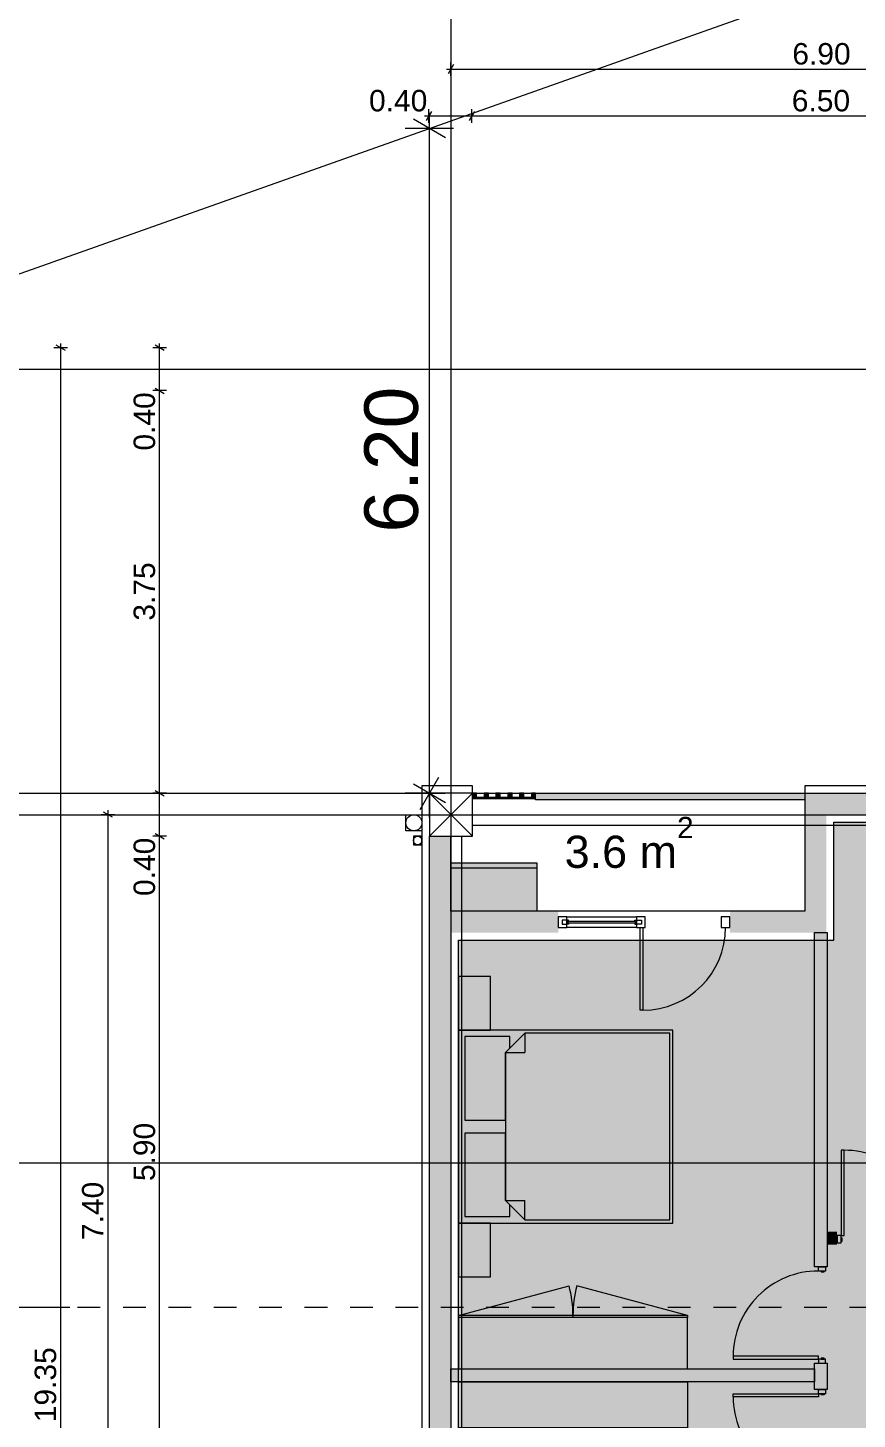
# Model space of a CAD drawing. Header units: millimetres. Extents: x 475159934 to 476245151, y 4620917055 to 4621447368.
# Drawn here: x 475229480 to 475237211, y 4621051035 to 4621064011 of the extents above; entities that cross this region are included whole.
import ezdxf

# ---------------------------------------------------------------- set-up
doc = ezdxf.new("R2010")
doc.units = ezdxf.units.MM
doc.header["$MEASUREMENT"] = 0
doc.linetypes.add('Dashed', pattern=[423.333333, 211.666667, -211.666667])
for name, color, linetype, lineweight in [('2D Drafting - General_Pen_No__1_Pen_No__7', 7, 'Continuous', 0), ('2D Drafting - General_Pen_No__250_Pen_No__7_Pen_No__250', 7, 'Continuous', 0), ('2D Drafting - General_Pen_No__250_Pen_No__7_Pen_No__7', 7, 'Continuous', 0), ('2D Drafting - General_Pen_No__7_Pen_No__7_Pen_No__7', 7, 'Continuous', 0), ('Doors_Pen_No__7_Pen_No__7_Pen_No__7', 7, 'Continuous', 0), ('G-Anno-Nplt_Pen_No__151', 151, 'Continuous', 0), ('G-Anno-Nplt_Pen_No__4', 7, 'Continuous', 0), ('G-Anno-Nplt_Pen_No__7', 7, 'Continuous', 0), ('gegmebi_Pen_No__7_Pen_No__7', 7, 'Continuous', 0), ('kar-panjara_Pen_No__7_Pen_No__7_Pen_No__7', 7, 'Continuous', 0), ('New_2D Drafting - General_Pen_No__250_Pen_No__7_Pen_No__255', 255, 'Continuous', 0), ('New_2D Drafting - General_Pen_No__30_Pen_No__9_Pen_No__9_Pen_No__255', 255, 'Continuous', 0), ('New_2D Drafting - General_Pen_No__30_Pen_No__9_Pen_No__9_Pen_No__7', 7, 'Continuous', 0), ('New_G-Anno-Nplt_Pen_No__255', 255, 'Continuous', 0), ('New_G-Anno-Nplt_Pen_No__4', 7, 'Continuous', 0), ('New_reg_nak_Pen_No__250', 7, 'Continuous', 0), ('New_reg_nak_Pen_No__7', 7, 'Continuous', 0), ('New_shenobebi_Pen_No__1', 1, 'Continuous', 0), ('New_ნავეთების კონტურები გრგ2_Pen_No__1', 1, 'Continuous', 0), ('zoma_Pen_No__1', 1, 'Continuous', 0), ('zoma_Pen_No__142', 142, 'Continuous', 0), ('zoma_Pen_No__5_Pen_No__5', 5, 'Continuous', 0)]:
    doc.layers.add(name, color=color, linetype=linetype, lineweight=lineweight)
doc.layers.add('New_Interior - Furniture', color=7, linetype='Continuous')
doc.layers.add('zoma', color=7, linetype='Continuous')
doc.layers.add('New_Interior - Furniture _Pen_No__252', color=7, linetype='Continuous', lineweight=0, true_color=0x666666)
doc.styles.add('GENERATED_STYLE_1', font='arial.ttf')
doc.styles.add('GENERATED_STYLE_3', font='arial.ttf')
doc.dimstyles.new('GENERATED_STYLE__10', dxfattribs={"dimtxt": 500, "dimasz": 228, "dimexe": 0.18, "dimexo": 3, "dimgap": 0, "dimtad": 1, "dimlfac": 0.001, "dimzin": 0, "dimdsep": 46, "dimtxsty": 'GENERATED_STYLE_3', "dimblk": 'ARROWHEAD_2', "dimblk1": 'ARROWHEAD_2', "dimblk2": 'ARROWHEAD_2', "dimcen": 0.09, "dimclrd": 1, "dimclre": 1, "dimclrt": 1, "dimadec": 0, "dimazin": 0, "dimtfac": 1, "dimtdec": 4, "dimtmove": 0, "dimatfit": 3, "dimfxl": 1, "dimtolj": 1, "dimtzin": 0, "dimarcsym": 0})
doc.dimstyles.new('GENERATED_STYLE__12', dxfattribs={"dimtxt": 500, "dimasz": 228, "dimexe": 0.18, "dimexo": 3, "dimgap": 0, "dimtad": 1, "dimtih": 1, "dimtoh": 1, "dimlfac": 0.001, "dimzin": 0, "dimdsep": 46, "dimtxsty": 'GENERATED_STYLE_3', "dimblk": 'ARROWHEAD_2', "dimblk1": 'ARROWHEAD_2', "dimblk2": 'ARROWHEAD_2', "dimcen": 0.09, "dimclrd": 1, "dimclre": 1, "dimclrt": 1, "dimadec": 0, "dimazin": 0, "dimtfac": 1, "dimtdec": 4, "dimtmove": 2, "dimatfit": 3, "dimfxl": 1, "dimtolj": 1, "dimtzin": 0, "dimarcsym": 0})
doc.dimstyles.new('GENERATED_STYLE__3', dxfattribs={"dimtxt": 200, "dimasz": 64.421331, "dimexe": 0.18, "dimexo": 3, "dimgap": 0, "dimtad": 1, "dimtih": 1, "dimtoh": 1, "dimlfac": 0.001, "dimzin": 0, "dimdsep": 46, "dimtxsty": 'GENERATED_STYLE_3', "dimblk": 'ARROWHEAD_2', "dimblk1": 'ARROWHEAD_2', "dimblk2": 'ARROWHEAD_2', "dimcen": 0.09, "dimclrd": 142, "dimclre": 142, "dimclrt": 142, "dimadec": 0, "dimazin": 0, "dimtfac": 1, "dimtdec": 4, "dimtmove": 0, "dimatfit": 3, "dimfxl": 1, "dimtolj": 1, "dimtzin": 0, "dimarcsym": 0})
doc.dimstyles.new('GENERATED_STYLE__6', dxfattribs={"dimtxt": 200, "dimasz": 64.421331, "dimexe": 0.18, "dimexo": 3, "dimgap": 0, "dimtad": 1, "dimlfac": 0.001, "dimzin": 0, "dimdsep": 46, "dimtxsty": 'GENERATED_STYLE_3', "dimblk": 'ARROWHEAD_2', "dimblk1": 'ARROWHEAD_2', "dimblk2": 'ARROWHEAD_2', "dimcen": 0.09, "dimclrd": 142, "dimclre": 142, "dimclrt": 142, "dimadec": 0, "dimazin": 0, "dimtfac": 1, "dimtdec": 4, "dimtmove": 0, "dimatfit": 3, "dimfxl": 1, "dimtolj": 1, "dimtzin": 0, "dimarcsym": 0})

# ---------------------------------------------------------------- blocks, each defined once
blk = doc.blocks.new('Bed Layout 23_4')
at = {"layer": 'New_Interior - Furniture _Pen_No__252', "color": 251, "linetype": 'Continuous', "lineweight": 0, "true_color": 0x666666}
for p, q in [((-900, 0), (-1400, 0)), ((-1400, 0), (-1400, -300)), ((-900, -300), (-900, 0)), ((900, 0), (-900, 0)), ((-900, 0), (-900, -2000)), ((1400, 0), (900, 0)), ((900, 0), (900, -300)), ((900, -2000), (900, 0)), ((1400, -300), (1400, 0)), ((-1400, -300), (-900, -300)), ((900, -300), (1400, -300)), ((-690, -440), (-870, -620)), ((0, -440), (-690, -440)), ((-690, -440), (-690, -620)), ((690, -440), (0, -440)), ((870, -620), (690, -440)), ((690, -440), (690, -620)), ((-870, -620), (-870, -1970)), ((-870, -620), (-690, -620)), ((870, -620), (690, -620)), ((870, -1970), (870, -620)), ((-900, -2000), (900, -2000)), ((-870, -1970), (0, -1970)), ((0, -1970), (870, -1970))]:
    blk.add_line(p, q, dxfattribs=at)
at = {"layer": 'New_Interior - Furniture _Pen_No__252', "color": 251, "linetype": 'Continuous', "lineweight": 0, "true_color": 0x666666, "flags": 128}
for points in [[(-60, -440), (-60, -60), (-840, -60), (-840, -480), (-730, -480), (-690, -440)], [(690, -440), (730, -480), (840, -480), (840, -60), (60, -60), (60, -440)]]:
    blk.add_lwpolyline(points, close=True, dxfattribs=at)
blk = doc.blocks.new('Wardrobe 01 26')
at = {"layer": 'New_Interior - Furniture _Pen_No__252', "color": 251, "linetype": 'Continuous', "lineweight": 0, "true_color": 0x666666}
for p, q in [((0, 20), (2136, 20)), ((0, 0), (0, 20)), ((0, 0), (1032, -276)), ((1068, 0), (1068, 20)), ((2136, 0), (1104, -276))]:
    blk.add_line(p, q, dxfattribs=at)
at = {"layer": 'New_Interior - Furniture _Pen_No__252', "color": 251, "linetype": 'Continuous', "lineweight": 0, "true_color": 0x666666, "flags": 128}
blk.add_lwpolyline([(0, 0), (2136, 0), (2136, 500), (0, 500)], close=True, dxfattribs=at)
at = {"layer": 'New_Interior - Furniture _Pen_No__252', "color": 251, "linetype": 'Continuous', "lineweight": 0, "true_color": 0x666666}
for centre, start, end in [((0, 0), 345, 0), ((2136, 0), 180, 195)]:
    blk.add_arc(centre, 1068, start, end, dxfattribs=at)
blk = doc.blocks.new('Wardrobe 01 26_8')
at = {"layer": 'New_Interior - Furniture _Pen_No__252', "color": 251, "linetype": 'Continuous', "lineweight": 0, "true_color": 0x666666}
for p, q in [((0, 20), (2136, 20)), ((0, 0), (0, 20)), ((0, 0), (1032, -276)), ((1068, 0), (1068, 20)), ((2136, 0), (1104, -276))]:
    blk.add_line(p, q, dxfattribs=at)
at = {"layer": 'New_Interior - Furniture _Pen_No__252', "color": 251, "linetype": 'Continuous', "lineweight": 0, "true_color": 0x666666, "flags": 128}
blk.add_lwpolyline([(0, 0), (2136, 0), (2136, 450), (0, 450)], close=True, dxfattribs=at)
at = {"layer": 'New_Interior - Furniture _Pen_No__252', "color": 251, "linetype": 'Continuous', "lineweight": 0, "true_color": 0x666666}
for centre, start, end in [((0, 0), 345, 0), ((2136, 0), 180, 195)]:
    blk.add_arc(centre, 1068, start, end, dxfattribs=at)
blk = doc.blocks.new('*D385', base_point=(475826096, 4621095193))
at = {"layer": 'zoma_Pen_No__1', "color": 1, "linetype": 'Continuous', "lineweight": 0, "transparency": 16777216}
for p, q in [((475225402, 4621057022), (475225229, 4621056722)), ((475225315, 4621056647), (475225315, 4621057097)), ((475233138, 4621056722), (475233311, 4621057022)), ((475233224, 4621056647), (475233224, 4621057097)), ((475225168, 4621056872), (475225315, 4621056872)), ((475225315, 4621056872), (475233224, 4621056872)), ((475233224, 4621056872), (475233371, 4621056872))]:
    blk.add_line(p, q, dxfattribs=at)
at = {"layer": 'zoma_Pen_No__1', "color": 1, "lineweight": 0, "transparency": 16777216, "insert": (475227058, 4621056972), "char_height": 500, "attachment_point": 7, "style": 'GENERATED_STYLE_3'}
blk.add_mtext('\\A1;{\\pql;\\fArial|b0|i0|c204|p0;\\W1.000000;17.49}', dxfattribs=at)
blk = doc.blocks.new('ARROWHEAD_2')
at = {"color": 0, "linetype": 'Continuous', "lineweight": 0}
for p, q in [((-0.378, -0.655), (0.378, 0.655)), ((0, 0), (-1, 0))]:
    blk.add_line(p, q, dxfattribs=at)
blk = doc.blocks.new('*D386', base_point=(475826096, 4621095193))
at = {"layer": 'zoma_Pen_No__1', "color": 1, "linetype": 'Continuous', "lineweight": 0, "transparency": 16777216}
for p, q in [((475233374, 4621062985), (475233074, 4621063158)), ((475233224, 4621063071), (475233224, 4621063218)), ((475233449, 4621063071), (475232999, 4621063071)), ((475233224, 4621056872), (475233224, 4621063071)), ((475233449, 4621056872), (475232999, 4621056872)), ((475233074, 4621056959), (475233374, 4621056785)), ((475233224, 4621056725), (475233224, 4621056872))]:
    blk.add_line(p, q, dxfattribs=at)
at = {"layer": 'zoma_Pen_No__1', "color": 1, "lineweight": 0, "transparency": 16777216, "insert": (475233124, 4621059304), "char_height": 500, "attachment_point": 7, "rotation": 90, "style": 'GENERATED_STYLE_3'}
blk.add_mtext('\\A1;{\\pql;\\fArial|b0|i0|c204|p0;\\W1.000000;6.20}', dxfattribs=at)
blk = doc.blocks.new('*D388', base_point=(475826096, 4621095193))
at = {"layer": 'zoma_Pen_No__1', "color": 1, "linetype": 'Continuous', "lineweight": 0, "transparency": 16777216}
for p, q in [((475225402, 4621041822), (475225229, 4621041522)), ((475225315, 4621041447), (475225315, 4621041897)), ((475233138, 4621041522), (475233311, 4621041822)), ((475233224, 4621041447), (475233224, 4621041897)), ((475225168, 4621041672), (475225315, 4621041672)), ((475225315, 4621041672), (475233224, 4621041672)), ((475233224, 4621041672), (475233371, 4621041672))]:
    blk.add_line(p, q, dxfattribs=at)
at = {"layer": 'zoma_Pen_No__1', "color": 1, "lineweight": 0, "transparency": 16777216, "insert": (475227058, 4621041772), "char_height": 500, "attachment_point": 7, "style": 'GENERATED_STYLE_3'}
blk.add_mtext('\\A1;{\\pql;\\fArial|b0|i0|c204|p0;\\W1.000000;46.52}', dxfattribs=at)
blk = doc.blocks.new('*D679', base_point=(475826096, 4621095193))
at = {"layer": 'zoma_Pen_No__142', "color": 142, "linetype": 'Continuous', "lineweight": 0, "transparency": 16777216}
for p, q in [((475230292, 4621056672), (475230165, 4621056672)), ((475230271, 4621056648), (475230186, 4621056697)), ((475230228, 4621049272), (475230228, 4621056672)), ((475230292, 4621049272), (475230165, 4621049272)), ((475230186, 4621049297), (475230271, 4621049248))]:
    blk.add_line(p, q, dxfattribs=at)
at = {"layer": 'zoma_Pen_No__142', "color": 142, "lineweight": 0, "transparency": 16777216, "insert": (475230188, 4621052705), "char_height": 200, "attachment_point": 7, "rotation": 90, "style": 'GENERATED_STYLE_3'}
blk.add_mtext('\\A1;{\\pql;\\fArial|b0|i0|c204|p0;\\W1.000000;7.40}', dxfattribs=at)
blk = doc.blocks.new('*D680', base_point=(475826096, 4621095193))
at = {"layer": 'zoma_Pen_No__142', "color": 142, "linetype": 'Continuous', "lineweight": 0, "transparency": 16777216}
for p, q in [((475230292, 4621056672), (475230165, 4621056672)), ((475230271, 4621056648), (475230186, 4621056697)), ((475230228, 4621056672), (475230228, 4621056714))]:
    blk.add_line(p, q, dxfattribs=at)
blk = doc.blocks.new('*D681', base_point=(475826096, 4621095193))
at = {"layer": 'zoma_Pen_No__142', "color": 142, "linetype": 'Continuous', "lineweight": 0, "transparency": 16777216}
for p, q in [((475229851, 4621061027), (475229724, 4621061027)), ((475229830, 4621061002), (475229745, 4621061051)), ((475229787, 4621061027), (475229787, 4621061068)), ((475229787, 4621041672), (475229787, 4621061027)), ((475229745, 4621041697), (475229830, 4621041648)), ((475229851, 4621041672), (475229724, 4621041672)), ((475229787, 4621041631), (475229787, 4621041672))]:
    blk.add_line(p, q, dxfattribs=at)
at = {"layer": 'zoma_Pen_No__142', "color": 142, "lineweight": 0, "transparency": 16777216, "insert": (475229747, 4621051006), "char_height": 200, "attachment_point": 7, "rotation": 90, "style": 'GENERATED_STYLE_3'}
blk.add_mtext('\\A1;{\\pql;\\fArial|b0|i0|c204|p0;\\W1.000000;19.35}', dxfattribs=at)
blk = doc.blocks.new('*D689', base_point=(475826096, 4621095193))
at = {"layer": 'zoma_Pen_No__142', "color": 142, "linetype": 'Continuous', "lineweight": 0, "transparency": 16777216}
for p, q in [((475230667, 4621056497), (475230752, 4621056448)), ((475230773, 4621056472), (475230646, 4621056472)), ((475230709, 4621050572), (475230709, 4621056472)), ((475230773, 4621050572), (475230646, 4621050572)), ((475230667, 4621050597), (475230752, 4621050548))]:
    blk.add_line(p, q, dxfattribs=at)
at = {"layer": 'zoma_Pen_No__142', "color": 142, "lineweight": 0, "transparency": 16777216, "char_height": 200, "attachment_point": 7, "rotation": 90, "style": 'GENERATED_STYLE_3'}
for s, insert in [('\\A1;{\\pql;\\fArial|b0|i0|c204|p0;\\W1.000000;0.40}', (475230669, 4621055914)), ('\\A1;{\\pql;\\fArial|b0|i0|c204|p0;\\W1.000000;5.90}', (475230669, 4621053255))]:
    blk.add_mtext(s, dxfattribs=dict(at, insert=insert))
blk = doc.blocks.new('*D690', base_point=(475826096, 4621095193))
at = {"layer": 'zoma_Pen_No__142', "color": 142, "linetype": 'Continuous', "lineweight": 0, "transparency": 16777216}
for p, q in [((475230773, 4621056872), (475230646, 4621056872)), ((475230667, 4621056897), (475230752, 4621056848)), ((475230709, 4621056472), (475230709, 4621056872)), ((475230667, 4621056497), (475230752, 4621056448)), ((475230773, 4621056472), (475230646, 4621056472))]:
    blk.add_line(p, q, dxfattribs=at)
blk = doc.blocks.new('*D691', base_point=(475826096, 4621095193))
at = {"layer": 'zoma_Pen_No__142', "color": 142, "linetype": 'Continuous', "lineweight": 0, "transparency": 16777216}
for p, q in [((475230667, 4621060651), (475230752, 4621060602)), ((475230773, 4621060627), (475230646, 4621060627)), ((475230709, 4621056872), (475230709, 4621060627)), ((475230773, 4621056872), (475230646, 4621056872)), ((475230667, 4621056897), (475230752, 4621056848))]:
    blk.add_line(p, q, dxfattribs=at)
at = {"layer": 'zoma_Pen_No__142', "color": 142, "lineweight": 0, "transparency": 16777216, "char_height": 200, "attachment_point": 7, "rotation": 90, "style": 'GENERATED_STYLE_3'}
for s, insert in [('\\A1;{\\pql;\\fArial|b0|i0|c204|p0;\\W1.000000;0.40}', (475230669, 4621060068)), ('\\A1;{\\pql;\\fArial|b0|i0|c204|p0;\\W1.000000;3.75}', (475230669, 4621058482))]:
    blk.add_mtext(s, dxfattribs=dict(at, insert=insert))
blk = doc.blocks.new('*D692', base_point=(475826096, 4621095193))
at = {"layer": 'zoma_Pen_No__142', "color": 142, "linetype": 'Continuous', "lineweight": 0, "transparency": 16777216}
for p, q in [((475230773, 4621061027), (475230646, 4621061027)), ((475230752, 4621061002), (475230667, 4621061051)), ((475230709, 4621061027), (475230709, 4621061068)), ((475230709, 4621060627), (475230709, 4621061027)), ((475230667, 4621060651), (475230752, 4621060602)), ((475230773, 4621060627), (475230646, 4621060627))]:
    blk.add_line(p, q, dxfattribs=at)
blk = doc.blocks.new('*D693', base_point=(475826096, 4621095193))
at = {"layer": 'zoma_Pen_No__142', "color": 142, "linetype": 'Continuous', "lineweight": 0, "transparency": 16777216}
for p, q in [((475233383, 4621063626), (475233424, 4621063626)), ((475233449, 4621063668), (475233400, 4621063583)), ((475233424, 4621063562), (475233424, 4621063689)), ((475233424, 4621063626), (475240324, 4621063626)), ((475240349, 4621063668), (475240300, 4621063583)), ((475240324, 4621063562), (475240324, 4621063689))]:
    blk.add_line(p, q, dxfattribs=at)
at = {"layer": 'zoma_Pen_No__142', "color": 142, "lineweight": 0, "transparency": 16777216, "insert": (475236607, 4621063666), "char_height": 200, "attachment_point": 7, "style": 'GENERATED_STYLE_3'}
blk.add_mtext('\\A1;{\\pql;\\fArial|b0|i0|c204|p0;\\W1.000000;6.90}', dxfattribs=at)
blk = doc.blocks.new('*D731', base_point=(475826096, 4621095193))
at = {"layer": 'zoma_Pen_No__142', "color": 142, "linetype": 'Continuous', "lineweight": 0, "transparency": 16777216}
for p, q in [((475300055, 4621061027), (475299928, 4621061027)), ((475300034, 4621061002), (475299949, 4621061051)), ((475299992, 4621061027), (475299992, 4621061068)), ((475299992, 4621041672), (475299992, 4621061027)), ((475299949, 4621041697), (475300034, 4621041648)), ((475300055, 4621041672), (475299928, 4621041672)), ((475299992, 4621041631), (475299992, 4621041672))]:
    blk.add_line(p, q, dxfattribs=at)
at = {"layer": 'zoma_Pen_No__142', "color": 142, "lineweight": 0, "transparency": 16777216, "insert": (475299952, 4621051006), "char_height": 200, "attachment_point": 7, "rotation": 90, "style": 'GENERATED_STYLE_3'}
blk.add_mtext('\\A1;{\\pql;\\fArial|b0|i0|c204|p0;\\W1.000000;19.35}', dxfattribs=at)
blk = doc.blocks.new('*D746', base_point=(475826096, 4621095193))
at = {"layer": 'zoma_Pen_No__142', "color": 142, "linetype": 'Continuous', "lineweight": 0, "transparency": 16777216}
for p, q in [((475233244, 4621063232), (475233195, 4621063147)), ((475233219, 4621063126), (475233219, 4621063253)), ((475233644, 4621063232), (475233595, 4621063147)), ((475233619, 4621063126), (475233619, 4621063253)), ((475233178, 4621063189), (475233219, 4621063189)), ((475233219, 4621063189), (475233619, 4621063189))]:
    blk.add_line(p, q, dxfattribs=at)
at = {"layer": 'zoma_Pen_No__142', "color": 142, "lineweight": 0, "transparency": 16777216, "insert": (475232661, 4621063229), "char_height": 200, "attachment_point": 7, "style": 'GENERATED_STYLE_3'}
blk.add_mtext('\\A1;{\\pql;\\fArial|b0|i0|c204|p0;\\W1.000000;0.40}', dxfattribs=at)
blk = doc.blocks.new('*D747', base_point=(475826096, 4621095193))
at = {"layer": 'zoma_Pen_No__142', "color": 142, "linetype": 'Continuous', "lineweight": 0, "transparency": 16777216}
for p, q in [((475233644, 4621063232), (475233595, 4621063147)), ((475233619, 4621063126), (475233619, 4621063253)), ((475240144, 4621063232), (475240095, 4621063147)), ((475240119, 4621063126), (475240119, 4621063253)), ((475233619, 4621063189), (475240119, 4621063189))]:
    blk.add_line(p, q, dxfattribs=at)
at = {"layer": 'zoma_Pen_No__142', "color": 142, "lineweight": 0, "transparency": 16777216, "char_height": 200, "attachment_point": 7, "style": 'GENERATED_STYLE_3'}
for s, insert in [('\\A1;{\\pql;\\fArial|b0|i0|c204|p0;\\W1.000000;6.50}', (475236602, 4621063229)), ('\\A1;{\\pql;\\fArial|b0|i0|c204|p0;\\W1.000000;0.40}', (475239561, 4621063229))]:
    blk.add_mtext(s, dxfattribs=dict(at, insert=insert))

msp = doc.modelspace()

# ---------------------------------------------------------------- hatches: boundary and pattern name
at = {"layer": '2D Drafting - General_Pen_No__250_Pen_No__7_Pen_No__7', "linetype": 'Continuous', "lineweight": 0}
for points in [[(475236724.814, 4621056671.881), (475237623.852, 4621056671.881), (475237623.852, 4621056871.881), (475236724.814, 4621056871.881)], [(475233624.343, 4621056822.054), (475234214.343, 4621056822.054), (475234214.343, 4621056832.054), (475233624.343, 4621056832.054)], [(475236724.814, 4621055772.057), (475236724.814, 4621056671.892), (475236924.814, 4621056671.892), (475236924.814, 4621055772.057)], [(475233424.343, 4621056472.054), (475233424.343, 4621050572.054), (475233224.343, 4621050572.054), (475233224.343, 4621056472.054)], [(475233424.632, 4621055572.054), (475234424.979, 4621055572.054), (475234424.979, 4621055772.054), (475233424.632, 4621055772.054)], [(475236024.979, 4621055572.054), (475236924.814, 4621055572.054), (475236924.814, 4621055772.054), (475236024.979, 4621055772.054)], [(475236932.491, 4621052455.988), (475236812.491, 4621052455.988), (475236812.491, 4621055572.054), (475236932.491, 4621055572.054)], [(475237024.253, 4621052782.914), (475236932.491, 4621052782.914), (475236932.491, 4621052662.914), (475237024.253, 4621052662.914)], [(475236812.491, 4621051311.435), (475236812.491, 4621051555.986), (475236932.491, 4621051555.986), (475236932.491, 4621051311.435)], [(475233424.343, 4621051502.942), (475236812.491, 4621051502.942), (475236812.491, 4621051382.942), (475233424.343, 4621051382.942)]]:
    msp.add_hatch(color=7, dxfattribs=at).paths.add_polyline_path(points)
at = {"layer": 'G-Anno-Nplt_Pen_No__151', "linetype": 'Continuous', "lineweight": 0, "true_color": 0x1f2f3f}
msp.add_hatch(color=169, dxfattribs=at).paths.add_polyline_path([(475233494.343, 4621048411.866), (475233894.343, 4621048411.866), (475233894.343, 4621049242.054), (475233694.343, 4621049242.054), (475233694.343, 4621049542.054), (475233494.343, 4621049542.054), (475233494.343, 4621055502.054), (475236994.814, 4621055502.054), (475236994.814, 4621056602.054), (475240054.343, 4621056602.054), (475240054.343, 4621056402.054), (475240054.343, 4621052662.914), (475240124.343, 4621052662.914), (475240124.343, 4621051782.429), (475239724.343, 4621051782.429), (475239724.343, 4621051022.411), (475240254.343, 4621051022.411), (475240254.343, 4621049472.054), (475240124.343, 4621049472.054), (475240124.343, 4621049372.054), (475239534.155, 4621049372.054), (475239534.155, 4621048872.054), (475240324.343, 4621048872.054), (475240324.343, 4621046666.224), (475240254.343, 4621046666.224), (475240254.343, 4621042142.054), (475240054.343, 4621042142.054), (475240054.343, 4621041942.06), (475236794.343, 4621041942.06), (475236794.343, 4621044242.06), (475233494.343, 4621044242.06)])
at = {"layer": 'New_2D Drafting - General_Pen_No__250_Pen_No__7_Pen_No__255', "linetype": 'Continuous', "lineweight": 0}
msp.add_hatch(color=255, dxfattribs=at).paths.add_polyline_path([(475234224.343, 4621055772.027), (475234224.343, 4621056222.027), (475233424.343, 4621056222.027), (475233424.343, 4621055772.027)])
at = {"layer": 'New_2D Drafting - General_Pen_No__30_Pen_No__9_Pen_No__9_Pen_No__255', "linetype": 'Continuous', "lineweight": 0}
for points in [[(475233624.343, 4621056872.054), (475233624.343, 4621056832.054), (475233664.343, 4621056832.054), (475233664.343, 4621056872.054)], [(475233734.343, 4621056872.054), (475233734.343, 4621056832.054), (475233774.343, 4621056832.054), (475233774.343, 4621056872.054)], [(475233844.343, 4621056872.054), (475233844.343, 4621056832.054), (475233884.343, 4621056832.054), (475233884.343, 4621056872.054)], [(475233954.343, 4621056872.054), (475233954.343, 4621056832.054), (475233994.343, 4621056832.054), (475233994.343, 4621056872.054)], [(475234064.343, 4621056872.054), (475234064.343, 4621056832.054), (475234104.343, 4621056832.054), (475234104.343, 4621056872.054)], [(475234174.343, 4621056872.054), (475234174.343, 4621056832.054), (475234214.343, 4621056832.054), (475234214.343, 4621056872.054)]]:
    msp.add_hatch(color=255, dxfattribs=at).paths.add_polyline_path(points)
at = {"layer": 'New_G-Anno-Nplt_Pen_No__255', "linetype": 'Continuous', "lineweight": 0}
msp.add_hatch(color=255, dxfattribs=at).paths.add_polyline_path([(475234214.343, 4621056872.054), (475236724.689, 4621056872.054), (475236724.689, 4621056812.054), (475234214.343, 4621056812.054)])

# ---------------------------------------------------------------- linework, layer by layer
at = {"layer": '2D Drafting - General_Pen_No__1_Pen_No__7', "color": 7, "linetype": 'Continuous', "lineweight": 0}
for p, q in [((475233224.343, 4621056472.054), (475233624.343, 4621056872.054)), ((475233624.343, 4621056472.054), (475233224.343, 4621056872.054))]:
    msp.add_line(p, q, dxfattribs=at)
at = {"layer": '2D Drafting - General_Pen_No__1_Pen_No__7', "color": 7, "linetype": 'Continuous', "lineweight": 0, "flags": 128}
for points in [[(475233224.343, 4621056472.054), (475233624.343, 4621056472.054), (475233624.343, 4621056872.054), (475233224.343, 4621056872.054)], [(475240124.343, 4621056572.054), (475233624.343, 4621056572.054), (475233624.343, 4621056872.054), (475240124.343, 4621056872.054)], [(475233224.343, 4621049472.054), (475233224.343, 4621056472.054), (475233524.343, 4621056472.054), (475233524.343, 4621049472.054)]]:
    msp.add_lwpolyline(points, close=True, dxfattribs=at)
at = {"layer": '2D Drafting - General_Pen_No__1_Pen_No__7', "color": 7, "linetype": 'Continuous', "lineweight": 0}
for centre, radius in [((475233079.351, 4621056597.054), 75), ((475233114.351, 4621056432.054), 40)]:
    msp.add_circle(centre, radius, dxfattribs=at)
at = {"layer": '2D Drafting - General_Pen_No__250_Pen_No__7_Pen_No__250', "color": 7, "linetype": 'Continuous', "lineweight": 0, "flags": 128}
for points in [[(475233624.343, 4621056822.054), (475234214.343, 4621056822.054), (475234214.343, 4621056832.054), (475233624.343, 4621056832.054)], [(475236932.491, 4621052455.988), (475236812.491, 4621052455.988), (475236812.491, 4621055572.054), (475236932.491, 4621055572.054)], [(475236812.491, 4621051311.435), (475236812.491, 4621051555.986), (475236932.491, 4621051555.986), (475236932.491, 4621051311.435)], [(475233424.343, 4621051502.942), (475236812.491, 4621051502.942), (475236812.491, 4621051382.942), (475233424.343, 4621051382.942)]]:
    msp.add_lwpolyline(points, close=True, dxfattribs=at)
at = {"layer": '2D Drafting - General_Pen_No__7_Pen_No__7_Pen_No__7', "color": 7, "linetype": 'Continuous', "lineweight": 0, "flags": 128}
msp.add_lwpolyline([(475234504.979, 4621055719.873), (475235154.979, 4621055719.844), (475235154.975, 4621055619.905), (475234504.975, 4621055619.934)], close=True, dxfattribs=at)
at = {"layer": '2D Drafting - General_Pen_No__7_Pen_No__7_Pen_No__7', "color": 7, "linetype": 'Continuous', "lineweight": 0}
for centre, radius, start, end in [((475235214.663, 4621055619.892), 770.311, 269.9974687, 359.994289), ((475237090.431, 4621052748.395), 794.311, 359.9998025, 90.001484), ((475236849.489, 4621051622.164), 794.311, 89.9998025, 180.001484), ((475236849.486, 4621051244.081), 794.311, 180, 270.0016827)]:
    msp.add_arc(centre, radius, start, end, dxfattribs=at)
at = {"layer": 'Doors_Pen_No__7_Pen_No__7_Pen_No__7', "color": 7, "linetype": 'Continuous', "lineweight": 0, "flags": 128}
for points in [[(475235187.997, 4621055619.893), (475235214.663, 4621055619.892), (475235214.629, 4621054849.581), (475235187.963, 4621054849.582)], [(475237063.764, 4621052748.394), (475237090.431, 4621052748.395), (475237090.411, 4621053542.706), (475237063.744, 4621053542.705)], [(475237024.255, 4621052680.66), (475237063.766, 4621052680.661), (475237063.764, 4621052748.394), (475237024.253, 4621052748.393)], [(475237063.766, 4621052695.061), (475237072.655, 4621052695.061), (475237072.654, 4621052721.728), (475237063.765, 4621052721.728)], [(475236917.224, 4621052455.988), (475236917.225, 4621052416.477), (475236849.492, 4621052416.475), (475236849.491, 4621052455.986)], [(475236902.825, 4621052407.587), (475236902.825, 4621052416.476), (475236876.158, 4621052416.476), (475236876.159, 4621052407.587)], [(475236849.49, 4621051595.497), (475236849.489, 4621051622.164), (475236055.178, 4621051622.143), (475236055.179, 4621051595.476)], [(475236917.224, 4621051555.988), (475236917.223, 4621051595.499), (475236849.49, 4621051595.497), (475236849.491, 4621051555.986)], [(475236902.823, 4621051595.498), (475236902.823, 4621051604.387), (475236876.156, 4621051604.387), (475236876.156, 4621051595.498)], [(475236917.219, 4621051310.258), (475236917.219, 4621051270.747), (475236849.486, 4621051270.747), (475236849.486, 4621051310.258)], [(475236849.486, 4621051270.747), (475236849.486, 4621051244.081), (475236055.175, 4621051244.081), (475236055.175, 4621051270.747)], [(475236902.819, 4621051270.747), (475236902.819, 4621051261.858), (475236876.153, 4621051261.858), (475236876.153, 4621051270.747)]]:
    msp.add_lwpolyline(points, close=True, dxfattribs=at)
at = {"layer": 'G-Anno-Nplt_Pen_No__4', "color": 7, "linetype": 'Continuous', "lineweight": 0, "flags": 128}
msp.add_lwpolyline([(475233624.343, 4621056472.054), (475233624.343, 4621056872.054), (475236724.689, 4621056872.054), (475236724.689, 4621055772.057), (475233424.343, 4621055772.027), (475233424.343, 4621056472.054)], close=True, dxfattribs=at)
msp.add_lwpolyline([(475233494.343, 4621049542.054), (475233494.343, 4621055502.054), (475236994.814, 4621055502.054), (475236994.814, 4621056602.054), (475240054.343, 4621056602.054), (475240054.343, 4621056402.054), (475240054.343, 4621052662.914), (475240124.343, 4621052662.914), (475240124.343, 4621051782.429), (475239724.343, 4621051782.429), (475239724.343, 4621051022.411)], dxfattribs=at)
at = {"layer": 'gegmebi_Pen_No__7_Pen_No__7', "color": 7, "linetype": 'Continuous', "lineweight": 0}
for p, q in [((475233004.351, 4621056522.054), (475233004.351, 4621056672.054)), ((475233004.351, 4621056672.054), (475233154.351, 4621056672.054)), ((475233154.351, 4621056672.054), (475233154.351, 4621056522.054)), ((475233154.351, 4621056522.054), (475233004.351, 4621056522.054)), ((475233074.351, 4621056472.054), (475233074.351, 4621056392.054)), ((475233154.351, 4621056472.054), (475233074.351, 4621056472.054)), ((475233074.351, 4621056392.054), (475233154.351, 4621056392.054)), ((475233154.351, 4621056392.054), (475233154.351, 4621056472.054))]:
    msp.add_line(p, q, dxfattribs=at)
at = {"layer": 'kar-panjara_Pen_No__7_Pen_No__7_Pen_No__7', "color": 7, "linetype": 'Continuous', "lineweight": 0, "flags": 128}
for points in [[(475234504.979, 4621055719.873), (475234424.979, 4621055719.876), (475234424.975, 4621055619.876), (475234504.975, 4621055619.873)], [(475235234.979, 4621055719.901), (475235154.979, 4621055719.905), (475235154.975, 4621055619.905), (475235234.975, 4621055619.901)], [(475236024.979, 4621055719.824), (475235944.979, 4621055719.827), (475235944.975, 4621055619.827), (475236024.975, 4621055619.824)], [(475234459.976, 4621055649.936), (475234504.976, 4621055649.934), (475234504.976, 4621055664.934), (475234504.977, 4621055674.934), (475234519.977, 4621055674.933), (475234519.978, 4621055689.933), (475234459.978, 4621055689.936)], [(475234504.976, 4621055664.934), (475235154.976, 4621055664.905), (475235154.977, 4621055674.905), (475234504.977, 4621055674.934)], [(475234519.976, 4621055649.933), (475234504.976, 4621055649.934), (475234504.976, 4621055664.934), (475234519.976, 4621055664.933)], [(475235139.976, 4621055649.906), (475235154.976, 4621055649.905), (475235154.976, 4621055664.905), (475235139.976, 4621055664.906)], [(475235199.976, 4621055649.903), (475235154.976, 4621055649.905), (475235154.976, 4621055664.905), (475235154.977, 4621055674.905), (475235139.977, 4621055674.906), (475235139.978, 4621055689.906), (475235199.978, 4621055689.903)]]:
    msp.add_lwpolyline(points, close=True, dxfattribs=at)
at = {"layer": 'New_2D Drafting - General_Pen_No__30_Pen_No__9_Pen_No__9_Pen_No__7', "color": 7, "linetype": 'Continuous', "lineweight": 0, "flags": 128}
for points in [[(475233624.343, 4621056872.054), (475233624.343, 4621056832.054), (475233664.343, 4621056832.054), (475233664.343, 4621056872.054)], [(475233734.343, 4621056872.054), (475233734.343, 4621056832.054), (475233774.343, 4621056832.054), (475233774.343, 4621056872.054)], [(475233844.343, 4621056872.054), (475233844.343, 4621056832.054), (475233884.343, 4621056832.054), (475233884.343, 4621056872.054)], [(475233954.343, 4621056872.054), (475233954.343, 4621056832.054), (475233994.343, 4621056832.054), (475233994.343, 4621056872.054)], [(475234064.343, 4621056872.054), (475234064.343, 4621056832.054), (475234104.343, 4621056832.054), (475234104.343, 4621056872.054)], [(475234174.343, 4621056872.054), (475234174.343, 4621056832.054), (475234214.343, 4621056832.054), (475234214.343, 4621056872.054)]]:
    msp.add_lwpolyline(points, close=True, dxfattribs=at)
at = {"layer": 'New_G-Anno-Nplt_Pen_No__4', "color": 7, "linetype": 'Continuous', "lineweight": 0, "flags": 128}
msp.add_lwpolyline([(475234214.343, 4621056872.054), (475236724.689, 4621056872.054), (475236724.689, 4621056812.054), (475234214.343, 4621056812.054)], close=True, dxfattribs=at)
at = {"layer": 'New_reg_nak_Pen_No__250', "color": 7, "linetype": 'Continuous', "lineweight": 0}
for p, q in [((475233624.343, 4621056872.054), (475233624.343, 4621056942.034)), ((475233424.343, 4621056176.549), (475234224.343, 4621056176.549))]:
    msp.add_line(p, q, dxfattribs=at)
at = {"layer": 'New_reg_nak_Pen_No__250', "color": 7, "linetype": 'Continuous', "lineweight": 0, "flags": 128}
msp.add_lwpolyline([(475234224.343, 4621055772.027), (475233424.343, 4621055772.027), (475233424.343, 4621056222.027), (475234224.343, 4621056222.027)], close=True, dxfattribs=at)
at = {"layer": 'New_reg_nak_Pen_No__7', "color": 7, "linetype": 'Continuous', "lineweight": 0, "flags": 128}
for points in [[(475233624.343, 4621056942.054), (475233154.342, 4621056942.054), (475233154.397, 4621047872.051)], [(475240124.343, 4621056872.054), (475240124.343, 4621056942.054), (475236724.689, 4621056942.054), (475236724.689, 4621056872.054)]]:
    msp.add_lwpolyline(points, dxfattribs=at)
at = {"layer": 'New_shenobebi_Pen_No__1', "color": 1, "linetype": 'Dashed', "lineweight": 0}
msp.add_lwpolyline([(475301569.026, 4621056232.018), (475255555.776, 4621056232.018), (475255555.776, 4621052077.383), (475228397.958, 4621052077.383)], dxfattribs=at)
at = {"layer": 'New_shenobebi_Pen_No__1', "color": 1, "linetype": 'Continuous', "lineweight": 0}
msp.add_lwpolyline([(475229871.706, 4621052077.383), (475228397.958, 4621052077.383)], dxfattribs=at)
at = {"layer": 'New_ნავეთების კონტურები გრგ2_Pen_No__1', "color": 1, "linetype": 'Continuous', "lineweight": 0}
msp.add_lwpolyline([(475259917.999, 4621072534.87), (475225315.177, 4621060268.275)], dxfattribs=at)
at = {"layer": 'zoma_Pen_No__5_Pen_No__5', "color": 5, "linetype": 'Continuous', "lineweight": 0}
for p, q in [((475233424.343, 4621064308.036), (475233424.343, 4621036072.741)), ((475229343.792, 4621060826.689), (475300771.399, 4621060826.689)), ((475229343.792, 4621056672.054), (475300771.399, 4621056672.054)), ((475229343.792, 4621053426.689), (475300771.399, 4621053426.689))]:
    msp.add_line(p, q, dxfattribs=at)

# ---------------------------------------------------------------- block references
at = {"layer": 'New_Interior - Furniture', "color": 1, "linetype": 'Continuous', "lineweight": 0, "zscale": 1000}
for name, p, rotation in [('Bed Layout 23_4', (475233494.343, 4621053763.505), 90), ('Wardrobe 01 26', (475235630.119, 4621052002.942), 180)]:
    msp.add_blockref(name, p, dxfattribs=dict(at, rotation=rotation))
at = {"layer": 'New_Interior - Furniture', "color": 1, "linetype": 'Continuous', "lineweight": 0, "xscale": -1, "zscale": 1000}
msp.add_blockref('Wardrobe 01 26_8', (475235630.119, 4621050932.942), dxfattribs=at)

# ---------------------------------------------------------------- texts
at = {"layer": 'G-Anno-Nplt_Pen_No__7', "color": 7, "lineweight": 0, "insert": (475234484.516, 4621056172.04), "char_height": 300, "attachment_point": 7, "style": 'GENERATED_STYLE_1'}
msp.add_mtext('{\\fArial|b0|i0|c204|p0;3.6 m{\\H0.66x;\\S2^  ;}}', dxfattribs=at)

# ---------------------------------------------------------------- dimensions: what is measured, and where the dimension line sits
at = {"layer": 'zoma', "color": 142, "linetype": 'Continuous', "lineweight": 0}
for base, p1, p2, picture, middle in [((475240324.342, 4621063625.513), (475233424.342, 4621063647.23), (475240324.342, 4621061962.397), '*D693', (475236866.338, 4621063765.513)), ((475233619.368, 4621063189.494), (475233219.375, 4621042807.542), (475233619.368, 4621042807.542), '*D746', (475232919.954, 4621063329.494)), ((475240119.368, 4621063189.494), (475233619.368, 4621042807.542), (475240119.368, 4621042807.542), '*D747', (475236861.364, 4621063329.494))]:
    dim = msp.add_linear_dim(base=base, p1=p1, p2=p2, dimstyle='GENERATED_STYLE__3', dxfattribs=at)
    dim.commit()
    dim.dimension.update_dxf_attribs({"geometry": picture, "text_midpoint": middle, "dimtype": 160})
at = {"layer": 'zoma', "color": 1, "linetype": 'Continuous', "lineweight": 0}
dim = msp.add_linear_dim(base=(475233224.343, 4621063071.375), p1=(475233224.35, 4621056872.054), p2=(475233222.438, 4621063071.375), angle=90, dimstyle='GENERATED_STYLE__10', dxfattribs=at)
dim.commit()
dim.dimension.update_dxf_attribs({"geometry": '*D386', "text_midpoint": (475232874.343, 4621059951.704), "dimtype": 160, "text_rotation": 90})
at = {"layer": 'zoma', "color": 142, "linetype": 'Continuous', "lineweight": 0}
for base, p1, p2, picture, middle in [((475229787.171, 4621061026.688), (475231459.487, 4621041672.053), (475253174.993, 4621061026.688), '*D681', (475229647.171, 4621051341.197)), ((475230709.324, 4621061026.688), (475253174.992, 4621060626.688), (475253174.993, 4621061026.688), '*D692', (475230569.324, 4621060327.267)), ((475299991.81, 4621061026.688), (475233700.384, 4621041672.053), (475255415.89, 4621061026.688), '*D731', (475299851.81, 4621051341.197)), ((475230709.324, 4621060626.688), (475231774.993, 4621056872.053), (475253174.992, 4621060626.688), '*D691', (475230569.324, 4621058741.366)), ((475230709.324, 4621056872.053), (475231459.487, 4621056472.053), (475231774.993, 4621056872.053), '*D690', (475230569.324, 4621056172.632)), ((475230228.269, 4621056672.053), (475229553.177, 4621049272.053), (475229787.171, 4621056672.053), '*D679', (475230088.269, 4621052964.049)), ((475230228.269154072, 4621056672.052607536), (475229787.171216309, 4621056672.052607536), (475230228.269154072, 4621056672.052607536), '*D680', (475230088.269153476, 4621056664.04863739)), ((475230709.324, 4621056472.053), (475233154.346, 4621050572.054), (475231459.487, 4621056472.053), '*D689', (475230569.324, 4621053514.049))]:
    dim = msp.add_linear_dim(base=base, p1=p1, p2=p2, angle=90, dimstyle='GENERATED_STYLE__6', dxfattribs=at)
    dim.commit()
    dim.dimension.update_dxf_attribs({"geometry": picture, "text_midpoint": middle, "dimtype": 160, "text_rotation": 90})
at = {"layer": 'zoma', "color": 1, "linetype": 'Continuous', "lineweight": 0}
for base, p1, text, picture, middle in [((475233224.343, 4621056872.054), (475225315.177, 4621056872.054), '17.49', '*D385', (475227895.595, 4621057222.054)), ((475233224.343, 4621041672.054), (475225315.177, 4621041672.054), '46.52', '*D388', (475227895.595, 4621042022.054))]:
    dim = msp.add_linear_dim(base=base, p1=p1, p2=(475233224.343, 4621056872.054), text=text, dimstyle='GENERATED_STYLE__12', dxfattribs=at)
    dim.commit()
    dim.dimension.update_dxf_attribs({"geometry": picture, "text_midpoint": middle, "dimtype": 160})

doc.saveas('drawing.dxf')
